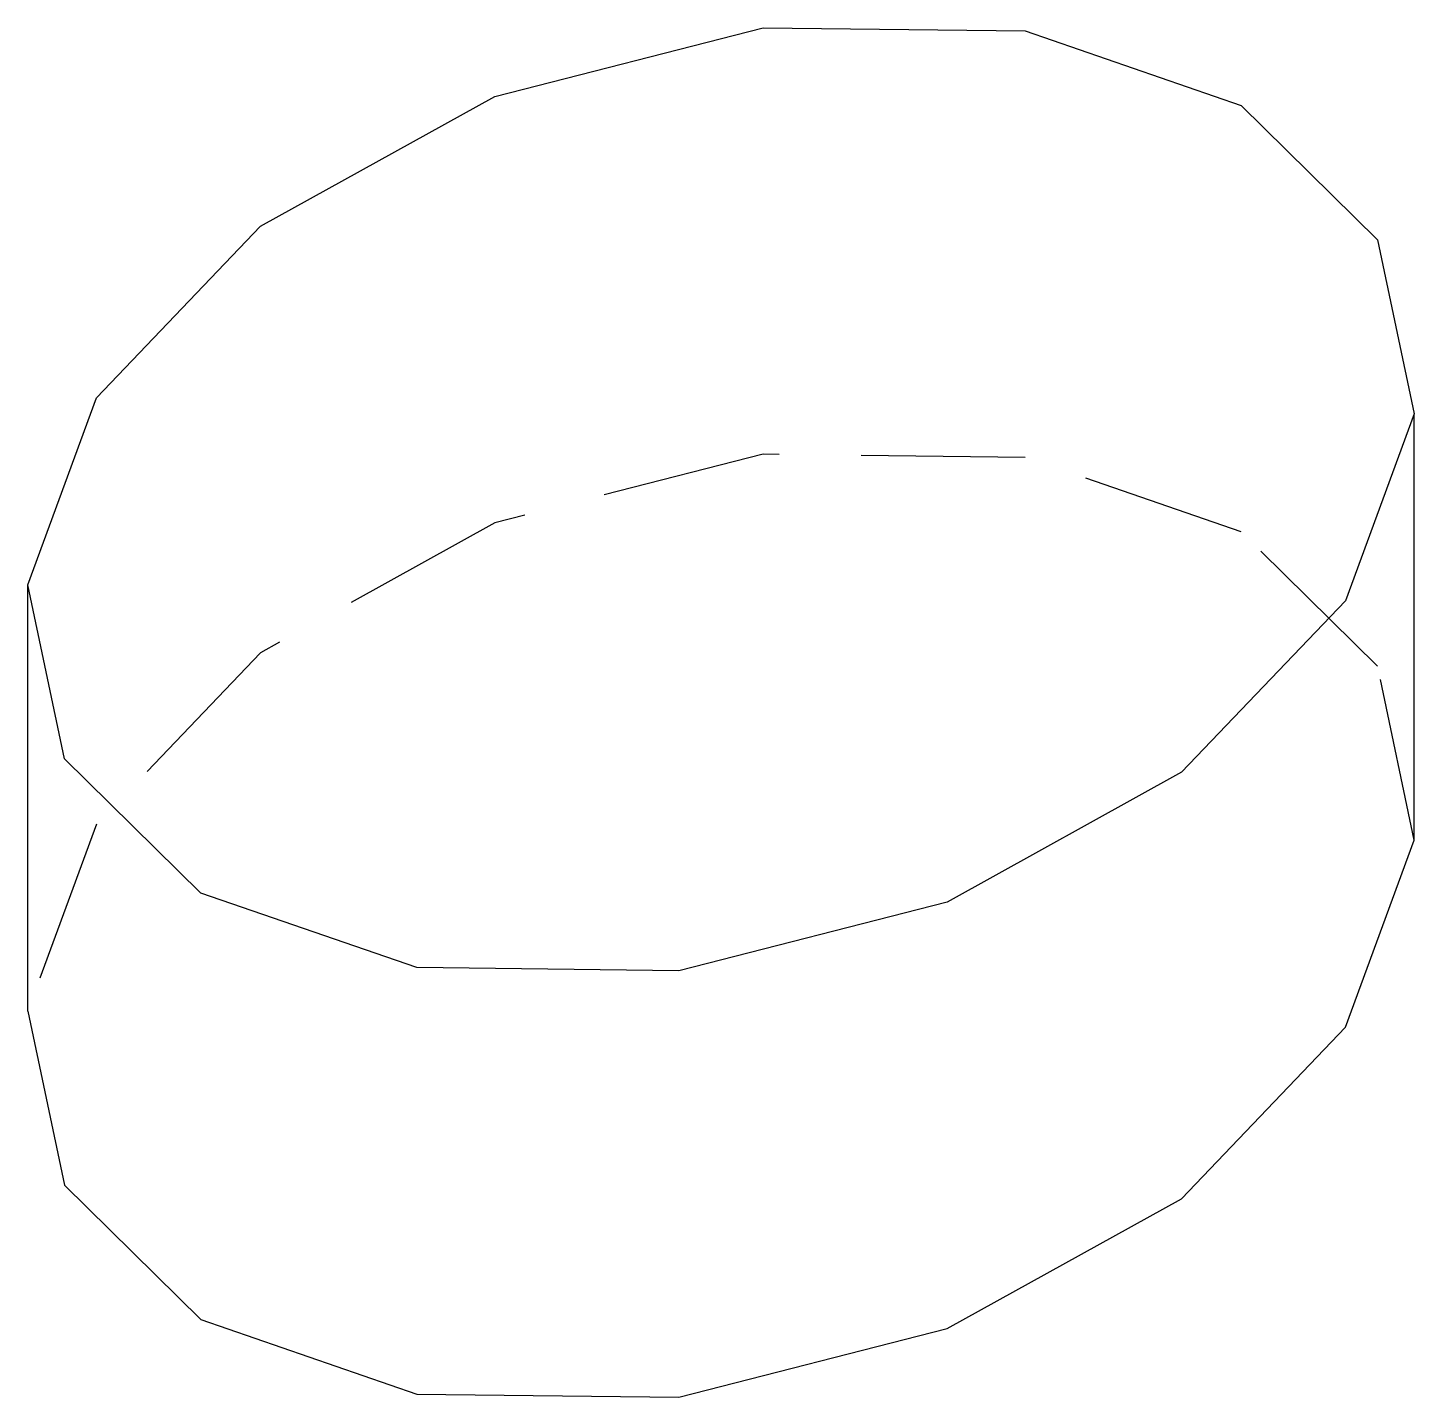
# Model space of a CAD drawing. Header units: metres. Extents: x -2.11 to 2.11, y -2.09 to 2.09.
import ezdxf

# ---------------------------------------------------------------- set-up
doc = ezdxf.new("R2010")
doc.units = ezdxf.units.M
doc.linetypes.add('DASHED', pattern=[0.75, 0.5, -0.25])
for name, color, linetype in [('EXPORT', 7, 'CONTINUOUS'), ('EXPORT-OCULTAS', 7, 'DASHED'), ('EXPORT-PERFIL', 7, 'CONTINUOUS')]:
    doc.layers.add(name, color=color, linetype=linetype)

msp = doc.modelspace()

# ---------------------------------------------------------------- linework, layer by layer
at = {"layer": 'EXPORT'}
for p, q in [((2.1121, 0.91), (1.9021, 0.3405)), ((-2.0005, -0.1407), (-2.1121, 0.3891)), ((1.9021, 0.3405), (1.4026, -0.1819)), ((-1.5844, -0.5502), (-2.0005, -0.1407)), ((1.4026, -0.1819), (0.6895, -0.5777)), ((-0.9271, -0.7771), (-1.5844, -0.5502)), ((0.6895, -0.5777), (-0.1286, -0.7867)), ((-0.1286, -0.7867), (-0.9271, -0.7771))]:
    msp.add_line(p, q, dxfattribs=at)
at = {"layer": 'EXPORT-OCULTAS'}
for p, q in [((0.1286, 0.7867), (-0.6895, 0.5777)), ((0.9271, 0.7771), (0.1286, 0.7867)), ((1.5844, 0.5502), (0.9271, 0.7771)), ((-0.6895, 0.5777), (-1.4026, 0.1819)), ((2.0005, 0.1407), (1.5844, 0.5502)), ((-1.4026, 0.1819), (-1.9021, -0.3405)), ((2.1121, -0.3889), (2.0005, 0.1407)), ((-1.9021, -0.3405), (-2.1121, -0.9099))]:
    msp.add_line(p, q, dxfattribs=at)
at = {"layer": 'EXPORT-PERFIL'}
for p, q in [((-0.6895, 1.8768), (0.1286, 2.0858)), ((0.1286, 2.0858), (0.9271, 2.0761)), ((0.9271, 2.0761), (1.5844, 1.8493)), ((-1.4026, 1.4809), (-0.6895, 1.8768)), ((1.5844, 1.8493), (2.0005, 1.4398)), ((-1.9021, 0.9585), (-1.4026, 1.4809)), ((2.0005, 1.4398), (2.1121, 0.91)), ((-2.1121, 0.3891), (-1.9021, 0.9585)), ((2.1121, -0.3891), (2.1121, 0.91)), ((-2.1121, -0.91), (-2.1121, 0.3891)), ((1.9021, -0.9585), (2.1121, -0.3891)), ((2.1121, -0.3891), (2.1121, -0.3889)), ((-2.1121, -0.9099), (-2.1121, -0.91)), ((-2.1121, -0.91), (-2.0005, -1.4398)), ((1.4026, -1.4809), (1.9021, -0.9585)), ((-2.0005, -1.4398), (-1.5844, -1.8493)), ((0.6895, -1.8768), (1.4026, -1.4809)), ((-1.5844, -1.8493), (-0.9271, -2.0761)), ((-0.1286, -2.0858), (0.6895, -1.8768)), ((-0.9271, -2.0761), (-0.1286, -2.0858))]:
    msp.add_line(p, q, dxfattribs=at)

doc.saveas('drawing.dxf')
